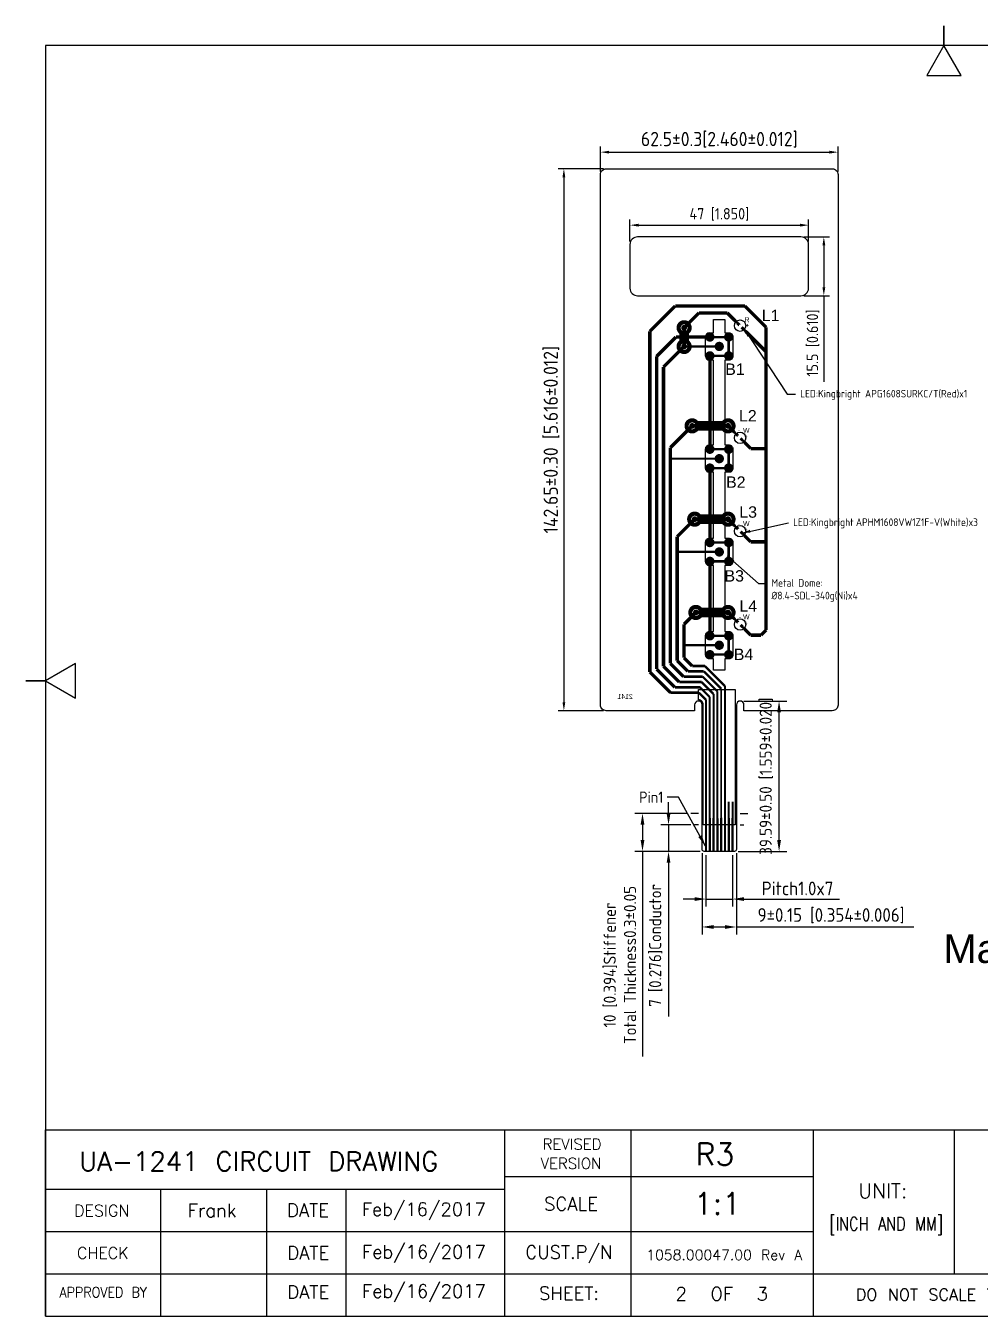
# Model space of a CAD drawing. Extents: x -2724 to 347, y -217 to 302.
# Drawn here: x -136.1 to 115.2, y -217.1 to 122.5 of the extents above; entities that cross this region are included whole.
import ezdxf
from ezdxf.enums import TextEntityAlignment as Align

# ---------------------------------------------------------------- set-up
doc = ezdxf.new("R2010")
doc.units = 0
doc.header["$LTSCALE"] = 0.25
doc.layers.get('0').update_dxf_attribs({"linetype": 'CONTINUOUS'})
doc.layers.get('Defpoints').update_dxf_attribs({"linetype": 'CONTINUOUS'})
for name, color, linetype in [('DIM', 6, 'CONTINUOUS'), ('Lower-Carbon', 3, 'CONTINUOUS'), ('Lower-Circuit', 1, 'CONTINUOUS'), ('lower-insulation', 172, 'CONTINUOUS'), ('Lower-Jump AG', 6, 'CONTINUOUS'), ('Lower-Jump Insulation', 5, 'CONTINUOUS'), ('MAIN', 7, 'CONTINUOUS'), ('Spacer', 42, 'CONTINUOUS')]:
    doc.layers.add(name, color=color, linetype=linetype)
doc.styles.add('S1', font='txt.shx', dxfattribs={"bigfont": 'bigfont.shx'})
doc.styles.add('S2', font='arial.ttf')
doc.styles.get("Standard").update_dxf_attribs({"font": 'ISOCP'})
doc.dimstyles.new('ISO-25_WS', dxfattribs={"dimtxt": 2.5, "dimasz": 2.5, "dimexe": 1.25, "dimexo": 0.625, "dimtad": 1, "dimdec": 4, "dimdsep": 46, "dimtxsty": 'Standard', "dimcen": 2.5, "dimadec": 0, "dimazin": 0, "dimtfac": 1, "dimtdec": 4, "dimtmove": 0, "dimatfit": 3, "dimfxl": 0, "dimtolj": 1, "dimtzin": 0, "dimarcsym": 0})

# ---------------------------------------------------------------- blocks, each defined once
blk = doc.blocks.new('T12-1')
at = {"const_width": 1.75}
for points in [[(-4.15, 2.92, 1), (-2.92, 4.15, 1)], [(2.92, 2.92, 1), (4.15, 4.15, 1)], [(-0.62, -0.62, 1), (0.62, 0.62, 1)], [(-4.15, -4.15, 1), (-2.92, -2.92, 1)], [(2.92, -4.15, 1), (4.15, -2.92, 1)]]:
    blk.add_lwpolyline(points, format="xyb", close=True, dxfattribs=at)
blk = doc.blocks.new('*D1')
at = {"layer": 'Defpoints', "color": 0}
for p in [(77.73, 89.25), (15.23, 83.38), (77.73, 83.38)]:
    blk.add_point(p, dxfattribs=at)
at = {"layer": 'DIM', "color": 0, "lineweight": -2}
for p, q in [((15.23, 84.13), (15.23, 90.75)), ((17.48, 89.25), (75.48, 89.25)), ((77.73, 84.13), (77.73, 90.75))]:
    blk.add_line(p, q, dxfattribs=at)
at = {"layer": 'DIM', "color": 0}
for points in [[(17.48, 89.62), (17.48, 88.87), (15.23, 89.25)], [(75.48, 89.62), (75.48, 88.87), (77.73, 89.25)]]:
    blk.add_solid(points, dxfattribs=at)
at = {"layer": 'DIM', "color": 0, "insert": (46.48, 92.51), "char_height": 3.75, "attachment_point": 5}
blk.add_mtext('\\A1;62.5%%p0.3{\\Fisocp.shx|c1;[2.460}%%p0.012{\\Fisocp.shx|c1;]}', dxfattribs=at)
blk = doc.blocks.new('*D2')
at = {"layer": 'Defpoints', "color": 0}
for p in [(16.73, 84.88), (5.58, -57.77), (16.73, -57.77)]:
    blk.add_point(p, dxfattribs=at)
at = {"layer": 'DIM', "color": 0, "lineweight": -2}
for p, q in [((15.98, 84.88), (4.08, 84.88)), ((5.58, 82.63), (5.58, -55.52)), ((15.98, -57.77), (4.08, -57.77))]:
    blk.add_line(p, q, dxfattribs=at)
at = {"layer": 'DIM', "color": 0}
for points in [[(5.2, 82.63), (5.95, 82.63), (5.58, 84.88)], [(5.2, -55.52), (5.95, -55.52), (5.58, -57.77)]]:
    blk.add_solid(points, dxfattribs=at)
at = {"layer": 'DIM', "color": 0, "insert": (2.31, 13.55), "char_height": 3.75, "attachment_point": 5, "rotation": 90}
blk.add_mtext('\\A1;142.65±0.30 [5.616±0.012]', dxfattribs=at)
blk = doc.blocks.new('*D3')
at = {"layer": 'Defpoints', "color": 0}
for p in [(69.98, 70.03), (22.98, 64.95), (69.98, 64.95)]:
    blk.add_point(p, dxfattribs=at)
at = {"layer": 'DIM', "color": 0, "lineweight": -2}
for p, q in [((22.98, 65.7), (22.98, 71.53)), ((69.98, 65.7), (69.98, 71.53)), ((25.23, 70.03), (67.73, 70.03))]:
    blk.add_line(p, q, dxfattribs=at)
at = {"layer": 'DIM', "color": 0}
for points in [[(25.23, 70.41), (25.23, 69.66), (22.98, 70.03)], [(67.73, 70.41), (67.73, 69.66), (69.98, 70.03)]]:
    blk.add_solid(points, dxfattribs=at)
at = {"layer": 'DIM', "color": 0, "insert": (46.48, 72.88), "char_height": 3, "attachment_point": 5}
blk.add_mtext('\\A1;47 [1.850]', dxfattribs=at)
blk = doc.blocks.new('*D4')
at = {"layer": 'Defpoints', "color": 0}
for p in [(67.98, 66.95), (67.98, 51.45), (74, 51.45)]:
    blk.add_point(p, dxfattribs=at)
at = {"layer": 'DIM', "color": 0, "lineweight": -2}
for p, q in [((68.73, 66.95), (75.5, 66.95)), ((74, 64.7), (74, 53.7)), ((68.73, 51.45), (75.5, 51.45)), ((74, 51.45), (74, 28.8))]:
    blk.add_line(p, q, dxfattribs=at)
at = {"layer": 'DIM', "color": 0}
for points in [[(73.63, 64.7), (74.38, 64.7), (74, 66.95)], [(73.63, 53.7), (74.38, 53.7), (74, 51.45)]]:
    blk.add_solid(points, dxfattribs=at)
at = {"layer": 'DIM', "color": 0, "insert": (71.15, 39), "char_height": 3, "attachment_point": 5, "rotation": 90}
blk.add_mtext('\\A1;15.5 [0.610]', dxfattribs=at)
blk = doc.blocks.new('*D5')
at = {"layer": 'Defpoints', "color": 0}
for p in [(51.98, -55.21), (62.22, -55.21), (50.48, -94.8)]:
    blk.add_point(p, dxfattribs=at)
at = {"layer": 'DIM', "color": 0, "lineweight": -2}
for p, q in [((52.98, -55.21), (64.22, -55.21)), ((62.22, -91.8), (62.22, -58.21)), ((51.48, -94.8), (64.22, -94.8))]:
    blk.add_line(p, q, dxfattribs=at)
at = {"layer": 'DIM', "color": 0}
for points in [[(61.72, -58.21), (62.72, -58.21), (62.22, -55.21)], [(61.72, -91.8), (62.72, -91.8), (62.22, -94.8)]]:
    blk.add_solid(points, dxfattribs=at)
at = {"layer": 'DIM', "color": 0, "insert": (58.86, -75.01), "char_height": 3.2, "attachment_point": 5, "rotation": 90}
blk.add_mtext('\\A1;39.59±0.50 [1.559±0.020]', dxfattribs=at)
blk = doc.blocks.new('*D6')
at = {"layer": 'Defpoints', "color": 0}
for p in [(33.12, -87.8), (39.98, -87.8), (42.48, -94.8)]:
    blk.add_point(p, dxfattribs=at)
at = {"layer": 'DIM', "color": 0, "lineweight": -2}
for p, q in [((33.12, -84.8), (33.12, -81.8)), ((38.98, -87.8), (31.12, -87.8)), ((33.12, -87.8), (33.12, -94.8)), ((41.48, -94.8), (31.12, -94.8)), ((33.12, -97.8), (33.12, -138.24))]:
    blk.add_line(p, q, dxfattribs=at)
at = {"layer": 'DIM', "color": 0}
for points in [[(32.62, -84.8), (33.62, -84.8), (33.12, -87.8)], [(32.62, -97.8), (33.62, -97.8), (33.12, -94.8)]]:
    blk.add_solid(points, dxfattribs=at)
at = {"layer": 'DIM', "color": 0, "insert": (29.76, -119.52), "char_height": 3.2, "attachment_point": 5, "rotation": 90}
blk.add_mtext('\\A1;7 [0.276]{\\Fisocp.shx|c1;Conductor}', dxfattribs=at)
blk = doc.blocks.new('*D7')
at = {"layer": 'Defpoints', "color": 0}
for p in [(38.98, -84.8), (26.27, -94.8), (42.48, -94.8)]:
    blk.add_point(p, dxfattribs=at)
at = {"layer": 'DIM', "color": 0, "lineweight": -2}
for p, q in [((37.98, -84.8), (24.27, -84.8)), ((26.27, -87.8), (26.27, -91.8)), ((41.48, -94.8), (24.27, -94.8)), ((26.27, -94.8), (26.27, -148.76))]:
    blk.add_line(p, q, dxfattribs=at)
at = {"layer": 'DIM', "color": 0}
for points in [[(25.77, -87.8), (26.77, -87.8), (26.27, -84.8)], [(25.77, -91.8), (26.77, -91.8), (26.27, -94.8)]]:
    blk.add_solid(points, dxfattribs=at)
at = {"layer": 'DIM', "color": 0, "insert": (20.32, -124.69), "char_height": 3.2, "attachment_point": 5, "rotation": 90}
blk.add_mtext('\\A1;10 [0.394]{\\Fisocp.shx|c1;Stiffener\\PTotal Thickness0.3%%p0.05}', dxfattribs=at)
blk = doc.blocks.new('*D8')
at = {"layer": 'Defpoints', "color": 0}
for p in [(41.98, -94.3), (50.98, -94.3), (50.98, -114.69)]:
    blk.add_point(p, dxfattribs=at)
at = {"layer": 'DIM', "color": 0, "lineweight": -2}
for p, q in [((41.98, -95.3), (41.98, -116.69)), ((50.98, -95.3), (50.98, -116.69)), ((44.98, -114.69), (47.98, -114.69)), ((50.98, -114.69), (97.67, -114.69))]:
    blk.add_line(p, q, dxfattribs=at)
at = {"layer": 'DIM', "color": 0}
for points in [[(44.98, -114.19), (44.98, -115.19), (41.98, -114.69)], [(47.98, -114.19), (47.98, -115.19), (50.98, -114.69)]]:
    blk.add_solid(points, dxfattribs=at)
at = {"layer": 'DIM', "color": 0, "insert": (75.89, -111.71), "char_height": 3.6, "attachment_point": 5}
blk.add_mtext('\\A1;9±0.15 [0.354±0.006]', dxfattribs=at)
blk = doc.blocks.new('*D9')
at = {"layer": 'Defpoints', "color": 0}
for p in [(42.98, -94.8), (49.98, -94.8), (49.98, -107.34)]:
    blk.add_point(p, dxfattribs=at)
at = {"layer": 'DIM', "color": 0, "lineweight": -2}
for p, q in [((42.98, -95.8), (42.98, -109.34)), ((49.98, -95.8), (49.98, -109.34)), ((39.98, -107.34), (36.98, -107.34)), ((42.98, -107.34), (49.98, -107.34)), ((52.98, -107.34), (78.14, -107.34))]:
    blk.add_line(p, q, dxfattribs=at)
at = {"layer": 'DIM', "color": 0}
for points in [[(39.98, -106.84), (39.98, -107.84), (42.98, -107.34)], [(52.98, -106.84), (52.98, -107.84), (49.98, -107.34)]]:
    blk.add_solid(points, dxfattribs=at)
at = {"layer": 'DIM', "color": 0, "insert": (67.06, -104.54), "char_height": 3.6, "attachment_point": 5}
blk.add_mtext('\\A1;Pitch1.0x7', dxfattribs=at)

msp = doc.modelspace()

# ---------------------------------------------------------------- linework, layer by layer
for points in [[(105.626, 117.303), (105.626, 117.303), (105.626, 122.504), (105.626, 117.303)], [(-130.85, 117.279), (-130.85, -217.131), (342.101, -217.131), (342.101, 117.279)], [(101.079, 109.428), (110.173, 109.428), (105.626, 117.303)], [(-122.974, -54.473), (-122.974, -45.379), (-130.85, -49.926)], [(-130.85, -49.926), (-130.85, -49.926), (-136.05, -49.926), (-130.85, -49.926)], [(-130.85, -217.131), (-130.85, -168.084)]]:
    msp.add_lwpolyline(points, close=True)
for points in [[(-130.85, -217.131), (-130.85, -168.084), (342.101, -168.084)], [(-10.02, -168.084), (-10.02, -217.131)], [(23.316, -217.131), (23.316, -168.084)], [(71.281, -217.131), (71.281, -168.084)], [(108.291, -168.084), (108.291, -205.984)], [(-10.02, -180.346), (71.281, -180.346)], [(-130.85, -183.69), (-10.02, -183.69)], [(-100.474, -217.131), (-100.474, -183.69)], [(-72.737, -183.69), (-72.737, -217.131)], [(-51.805, -183.69), (-51.805, -217.131)], [(-130.85, -194.837), (71.281, -194.837)], [(-130.85, -205.984), (162.38, -205.984)]]:
    msp.add_lwpolyline(points)
at = {"layer": 'Lower-Carbon', "const_width": 0.6}
for points in [[(42.979, -94.804), (42.979, -86.104)], [(43.979, -94.804), (43.979, -86.104)], [(44.979, -94.804), (44.979, -86.104)], [(45.979, -94.804), (45.979, -86.104)], [(46.979, -94.804), (46.979, -86.104)], [(47.979, -94.804), (47.979, -86.104)], [(48.979, -94.804), (48.979, -86.104)], [(49.979, -94.804), (49.979, -86.104)]]:
    msp.add_lwpolyline(points, dxfattribs=at)
at = {"layer": 'Lower-Carbon', "const_width": 0.3}
for points in [[(42.829, -86.104, 1), (43.129, -86.104, 1)], [(43.829, -86.104, 1), (44.129, -86.104, 1)], [(44.829, -86.104, 1), (45.129, -86.104, 1)], [(45.829, -86.104, 1), (46.129, -86.104, 1)], [(46.829, -86.104, 1), (47.129, -86.104, 1)], [(47.829, -86.104, 1), (48.129, -86.104, 1)], [(48.829, -86.104, 1), (49.129, -86.104, 1)], [(49.829, -86.104, 1), (50.129, -86.104, 1)]]:
    msp.add_lwpolyline(points, format="xyb", close=True, dxfattribs=at)
at = {"layer": 'Lower-Circuit'}
for points, const_width in [([(28.196, 42.065), (34.876, 48.745)], 0.9), ([(53.212, 48.745), (34.876, 48.745)], 0.9), ([(58.799, 43.158), (53.212, 48.745)], 0.9), ([(37.227, 43.023), (41.149, 46.945)], 0.9), ([(48.579, 46.945), (41.149, 46.945)], 0.9), ([(28.196, -47.568), (28.196, 42.065)], 0.9), ([(29.996, 35.49), (35.089, 40.582)], 0.9), ([(44.007, 40.582), (35.089, 40.582)], 0.9), ([(44.007, 35.64), (48.95, 35.64), (48.95, 40.582), (44.007, 40.582)], 0.629), ([(58.799, -36.541), (58.799, 43.158)], 0.9), ([(31.796, 32.68), (37.227, 38.111)], 0.9), ([(46.478, 38.111), (37.227, 38.111)], 0.6), ([(29.996, -46.823), (29.996, 35.49)], 0.9), ([(44.007, 11.048), (44.007, 35.64)], 0.9), ([(31.796, -46.077), (31.796, 32.68)], 0.9), ([(39.331, 17.208), (33.596, 11.473)], 0.9), ([(33.596, -45.332), (33.596, 11.473)], 0.9), ([(44.007, 6.105), (48.95, 6.105), (48.95, 11.048), (44.007, 11.048)], 0.629), ([(54.757, 11.233), (58.799, 11.233)], 0.9), ([(46.478, 8.577), (33.596, 8.577)], 0.6), ([(44.007, -13.508), (44.007, 6.106)], 0.9), ([(40.01, -7.348), (35.396, -11.962)], 0.9), ([(35.396, -44.586), (35.396, -11.962)], 0.9), ([(44.007, -18.45), (48.95, -18.45), (48.95, -13.508), (44.007, -13.508)], 0.629), ([(54.757, -13.323), (58.799, -13.323)], 0.9), ([(46.478, -15.979), (35.396, -15.979)], 0.6), ([(44.007, -38.064), (44.007, -18.45)], 0.9), ([(40.314, -31.904), (37.196, -35.022)], 0.9), ([(37.196, -43.84), (37.196, -35.022)], 0.9), ([(57.462, -37.879), (58.799, -36.541)], 0.9), ([(46.478, -40.535), (37.196, -40.535)], 0.6), ([(44.007, -43.006), (48.95, -43.006), (48.95, -38.064), (44.007, -38.064)], 0.629), ([(54.757, -37.879), (57.462, -37.879)], 0.9), ([(38.219, -47.409), (35.396, -44.586)], 0.9), ([(39.365, -46.009), (37.196, -43.84)], 0.9), ([(33.637, -53.009), (28.196, -47.568)], 0.9), ([(34.782, -51.609), (29.996, -46.823)], 0.9), ([(35.928, -50.209), (31.796, -46.077)], 0.9), ([(37.056, -48.791), (33.596, -45.332)], 0.9), ([(42.402, -47.409), (38.219, -47.409)], 0.7), ([(42.699, -46.009), (39.365, -46.009)], 0.7), ([(46.979, -51.986), (42.402, -47.409)], 0.6), ([(47.979, -51.289), (42.699, -46.009)], 0.6), ([(41.807, -50.209), (35.928, -50.209)], 0.7), ([(42.105, -48.809), (37.073, -48.809)], 0.7), ([(44.979, -53.38), (41.807, -50.209)], 0.6), ([(45.979, -52.683), (42.087, -48.791)], 0.6), ([(41.098, -53.009), (33.637, -53.009)], 0.7), ([(41.469, -51.609), (34.782, -51.609)], 0.7), ([(42.979, -54.889), (41.098, -53.009)], 0.6), ([(43.979, -54.192), (41.395, -51.609)], 0.6)]:
    msp.add_lwpolyline(points, dxfattribs=dict(at, const_width=const_width))
for points in [[(51.274, 44.25, 0.5, 0.9, 0), (50.567, 44.957, 0.9, 0.9, 0), (48.579, 46.945, 0.9, 0.9, 0)], [(52.9, 42.623, 0.5, 0.9, 0), (53.607, 41.916, 0.9, 0.9, 0), (58.799, 36.724, 0.9, 0.9, 0)], [(50.903, 15.087, 0.5, 0.9, 0), (50.196, 15.794, 0.9, 0.9, 0), (48.781, 17.208, 0.9, 0.9, 0)], [(52.635, 13.354, 0.5, 0.9, 0), (53.342, 12.647, 0.9, 0.9, 0), (54.757, 11.233, 0.9, 0.9, 0)], [(52.635, 13.354, 0.5, 0.9, 0), (53.342, 12.647, 0.9, 0.9, 0), (54.757, 11.233, 0.9, 0.9, 0)], [(50.903, -9.469, 0.5, 0.9, 0), (50.196, -8.762, 0.9, 0.9, 0), (48.781, -7.348, 0.9, 0.9, 0)], [(52.635, -11.201, 0.5, 0.9, 0), (53.342, -11.909, 0.9, 0.9, 0), (54.757, -13.323, 0.9, 0.9, 0)], [(52.635, -11.201, 0.5, 0.9, 0), (53.342, -11.909, 0.9, 0.9, 0), (54.757, -13.323, 0.9, 0.9, 0)], [(50.903, -34.025, 0.5, 0.9, 0), (50.196, -33.318, 0.9, 0.9, 0), (48.781, -31.904, 0.9, 0.9, 0)], [(52.635, -35.757, 0.5, 0.9, 0), (53.342, -36.464, 0.9, 0.9, 0), (54.757, -37.879, 0.9, 0.9, 0)], [(52.635, -35.757, 0.5, 0.9, 0), (53.342, -36.464, 0.9, 0.9, 0), (54.757, -37.879, 0.9, 0.9, 0)], [(43.979, -94.804, 0.3, 0.3, 0), (43.979, -88.301, 0.3, 0.5, 0), (43.979, -86.104, 0.5, 0.5, 0), (43.979, -54.192, 0.5, 0.5, 0)], [(44.979, -94.804, 0.3, 0.3, 0), (44.979, -88.301, 0.3, 0.5, 0), (44.979, -86.104, 0.5, 0.5, 0), (44.979, -53.38, 0.5, 0.5, 0)], [(45.979, -94.804, 0.3, 0.3, 0), (45.979, -88.301, 0.3, 0.5, 0), (45.979, -86.104, 0.5, 0.5, 0), (45.979, -52.683, 0.5, 0.5, 0)], [(46.979, -94.804, 0.3, 0.3, 0), (46.979, -88.301, 0.3, 0.5, 0), (46.979, -86.104, 0.5, 0.5, 0), (46.979, -51.986, 0.5, 0.5, 0)], [(47.979, -94.804, 0.3, 0.3, 0), (47.979, -88.301, 0.3, 0.5, 0), (47.979, -86.104, 0.5, 0.5, 0), (47.979, -51.289, 0.5, 0.5, 0)], [(42.979, -94.804, 0.3, 0.3, 0), (42.979, -88.301, 0.3, 0.5, 0), (42.979, -86.104, 0.5, 0.5, 0), (42.979, -54.889, 0.5, 0.5, 0)], [(48.979, -94.804, 0.3, 0.3, 0), (48.979, -88.301, 0.3, 0.5, 0), (48.979, -86.104, 0.5, 0.5, 0), (48.977, -81.688, 0.5, 0.5, 0)], [(49.979, -94.804, 0.3, 0.3, 0), (49.979, -88.301, 0.3, 0.5, 0), (49.979, -86.104, 0.5, 0.5, 0), (49.979, -81.688, 0.5, 0.5, 0)]]:
    msp.add_lwpolyline(points, format="xyseb", dxfattribs=at)
at = {"layer": 'Lower-Circuit', "const_width": 0.75}
for points in [[(36.852, 43.023, 1), (37.602, 43.023, 1)], [(36.852, 38.111, 1), (37.602, 38.111, 1)], [(38.956, 17.208, 1), (39.706, 17.208, 1)], [(48.406, 17.208, 1), (49.156, 17.208, 1)], [(39.635, -7.348, 1), (40.385, -7.348, 1)], [(48.406, -7.348, 1), (49.156, -7.348, 1)], [(39.939, -31.904, 1), (40.689, -31.904, 1)], [(48.406, -31.904, 1), (49.156, -31.904, 1)]]:
    msp.add_lwpolyline(points, format="xyb", close=True, dxfattribs=at)
at = {"layer": 'Lower-Circuit'}
for points in [[(51.18, 44.156), (51.745, 43.59), (50.991, 43.967), (51.557, 43.401)], [(51.368, 44.344), (51.828, 43.885), (51.18, 44.156), (51.639, 43.696)], [(51.557, 44.533), (52.123, 43.967), (51.368, 44.344), (51.934, 43.778)], [(52.618, 43.472), (53.183, 42.906), (52.052, 42.906), (52.618, 42.341)], [(50.809, 14.993), (51.374, 14.427), (50.62, 14.804), (51.186, 14.238)], [(50.997, 15.181), (51.457, 14.722), (50.809, 14.993), (51.268, 14.533)], [(51.186, 15.37), (51.751, 14.804), (50.997, 15.181), (51.563, 14.615)], [(52.352, 14.203), (52.918, 13.637), (51.787, 13.637), (52.352, 13.072)], [(50.809, -9.563), (51.374, -10.129), (50.62, -9.752), (51.186, -10.318)], [(50.997, -9.375), (51.457, -9.834), (50.809, -9.563), (51.268, -10.023)], [(51.186, -9.186), (51.751, -9.752), (50.997, -9.375), (51.563, -9.94)], [(52.352, -10.353), (52.918, -10.919), (51.787, -10.919), (52.352, -11.484)], [(50.997, -33.931), (51.457, -34.39), (50.809, -34.119), (51.268, -34.579)], [(51.186, -33.742), (51.751, -34.308), (50.997, -33.931), (51.563, -34.496)], [(50.809, -34.119), (51.374, -34.685), (50.62, -34.308), (51.186, -34.874)], [(52.352, -34.909), (52.918, -35.475), (51.787, -35.475), (52.352, -36.04)]]:
    msp.add_solid(points, dxfattribs=at)
at = {"layer": 'lower-insulation'}
msp.add_lwpolyline([(42.279, -56.215, 0.4142136), (40.979, -54.915), (40.979, -52.215), (50.679, -52.215), (50.679, -87.804), (42.279, -87.804)], format="xyb", close=True, dxfattribs=at)
at = {"layer": 'Lower-Jump AG', "const_width": 0.75}
for points in [[(36.852, 43.023, 1), (37.602, 43.023, 1)], [(36.852, 38.111, 1), (37.602, 38.111, 1)], [(38.956, 17.208, 1), (39.706, 17.208, 1)], [(48.406, 17.208, 1), (49.156, 17.208, 1)], [(39.635, -7.348, 1), (40.385, -7.348, 1)], [(48.406, -7.348, 1), (49.156, -7.348, 1)], [(39.939, -31.904, 1), (40.689, -31.904, 1)], [(48.406, -31.904, 1), (49.156, -31.904, 1)]]:
    msp.add_lwpolyline(points, format="xyb", close=True, dxfattribs=at)
at = {"layer": 'Lower-Jump AG', "const_width": 0.9}
for points in [[(37.227, 43.023), (37.227, 38.111)], [(39.331, 17.208), (48.781, 17.208)], [(40.01, -7.348), (48.781, -7.348)], [(40.314, -31.904), (48.781, -31.904)]]:
    msp.add_lwpolyline(points, dxfattribs=at)
at = {"layer": 'Lower-Jump Insulation', "const_width": 1.1}
for points in [[(35.777, 43.023, 1), (38.677, 43.023, 1)], [(35.777, 38.111, 1), (38.677, 38.111, 1)], [(37.881, 17.208, 1), (40.781, 17.208, 1)], [(47.331, 17.208, 1), (50.231, 17.208, 1)], [(38.56, -7.348, 1), (41.46, -7.348, 1)], [(47.331, -7.348, 1), (50.231, -7.348, 1)], [(38.864, -31.904, 1), (41.764, -31.904, 1)], [(47.331, -31.904, 1), (50.231, -31.904, 1)]]:
    msp.add_lwpolyline(points, format="xyb", close=True, dxfattribs=at)
at = {"layer": 'Lower-Jump Insulation', "const_width": 2.5}
for points in [[(37.227, 41.795), (37.227, 39.561)], [(40.781, 17.208), (47.331, 17.208)], [(41.46, -7.348), (47.331, -7.348)], [(41.764, -31.904), (47.331, -31.904)]]:
    msp.add_lwpolyline(points, dxfattribs=at)
at = {"layer": 'MAIN'}
for p, q in [((40.979, -84.804), (38.979, -84.804)), ((51.979, -84.804), (53.979, -84.804)), ((40.979, -87.804), (39.979, -87.804)), ((51.979, -87.804), (52.979, -87.804))]:
    msp.add_line(p, q, dxfattribs=at)
for points in [[(41.979, -56.215, 1), (39.979, -56.215), (39.979, -57.774), (16.729, -57.774, -0.4142136), (15.229, -56.274), (15.229, 83.376, -0.4142136), (16.729, 84.876), (76.229, 84.876, -0.4142136), (77.729, 83.376), (77.729, -56.274, -0.4142136), (76.229, -57.774), (52.979, -57.774), (52.979, -56.215, 1), (50.979, -56.215), (50.979, -94.304, -0.4142136), (50.479, -94.804), (42.479, -94.804, -0.4142136), (41.979, -94.304)], [(67.978, 51.447, 0.4142136), (69.978, 53.447), (69.978, 64.947, 0.4142136), (67.978, 66.947), (24.978, 66.947, 0.4142136), (22.978, 64.947), (22.978, 53.447, 0.4142136), (24.978, 51.447)]]:
    msp.add_lwpolyline(points, format="xyb", close=True, dxfattribs=at)
at = {"layer": 'Spacer'}
for p, q in [((44.978, 41.711), (44.978, 45.211)), ((43.878, 41.711), (44.978, 41.711)), ((42.878, 35.511), (42.878, 40.711)), ((44.978, 34.511), (43.878, 34.511))]:
    msp.add_line(p, q, dxfattribs=at)
for points in [[(44.978, 45.211), (47.978, 45.211), (47.978, 41.711), (49.078, 41.711, -0.4142136), (50.078, 40.711), (50.078, 35.511, -0.4142136), (49.078, 34.511), (47.978, 34.511), (47.978, 12.177)], [(47.978, 12.177), (49.078, 12.177, -0.4142136), (50.078, 11.177), (50.078, 5.977, -0.4142136), (49.078, 4.977), (47.978, 4.977), (47.978, -12.379), (49.078, -12.379, -0.4142136), (50.078, -13.379), (50.078, -18.579, -0.4142136), (49.078, -19.579), (47.978, -19.579), (47.978, -36.935), (49.078, -36.935, -0.4142136), (50.078, -37.935), (50.078, -43.135, -0.4142136), (49.078, -44.135), (47.978, -44.135), (47.978, -47.135), (44.978, -47.135), (44.978, -44.135), (43.878, -44.135, -0.4142136), (42.878, -43.135), (42.878, -37.935, -0.4142136), (43.878, -36.935), (44.978, -36.935), (44.978, -19.579), (43.878, -19.579, -0.4142136), (42.878, -18.579), (42.878, -13.379, -0.4142136), (43.878, -12.379), (44.978, -12.379), (44.978, 4.977), (43.878, 4.977, -0.4142136), (42.878, 5.977), (42.878, 11.177, -0.4142136), (43.878, 12.177), (44.978, 12.177), (44.978, 34.511)]]:
    msp.add_lwpolyline(points, format="xyb", dxfattribs=at)
for centre in [(51.946, 43.578), (51.946, 14.044), (51.946, -10.512), (51.946, -35.068)]:
    msp.add_circle(centre, 1.5, dxfattribs=at)
for centre, start, end in [((43.878, 40.711), 90, 180), ((43.878, 35.511), 180, 270)]:
    msp.add_arc(centre, 1, start, end, dxfattribs=at)

# ---------------------------------------------------------------- block references
at = {"layer": 'Lower-Circuit', "xscale": 0.6990201399999023, "yscale": 0.699020140000016, "zscale": 0.69902014}
for p in [(46.478, 38.111), (46.478, 8.577), (46.478, -15.979), (46.478, -40.535)]:
    msp.add_blockref('T12-1', p, dxfattribs=at)

# ---------------------------------------------------------------- texts
at = {"style": 'S1'}
for s, height, p in [('REVISED ', 2.8664, (9, -171.86)), ('R3', 5.7915, (45.35, -174.493)), ('VERSION', 2.8664, (7.452, -176.924)), ('UNIT:', 3.861, (89.5, -184.137)), ('Feb/16/2017', 3.4749, (-31.308, -189.244)), ('SCALE', 3.4749, (7.437, -187.577)), ('1:1', 5.7915, (46.016, -187.485)), ('DESIGN', 3.0624, (-116.074, -189.348)), ('Frank', 3.4749, (-87.027, -189.293)), ('DATE', 3.4749, (-61.775, -189.244)), ('CHECK', 3.0624, (-115.778, -200.507)), ('DATE', 3.4749, (-61.713, -200.43)), ('Feb/16/2017', 3.4749, (-31.246, -200.43)), ('CUST.P/N', 3.4749, (6.899, -200.524)), ('1058.00047.00 Rev A', 2.7027, (47.79, -200.997)), ('DATE', 3.4749, (-61.713, -210.768)), ('Feb/16/2017', 3.4749, (-31.246, -210.768)), ('SHEET:', 3.4749, (6.925, -211.104)), ('2  OF  3', 3.4749, (47.134, -211.271)), ('DO NOT SCALE THIS DOCUMENT', 3.0888, (116.422, -211.432))]:
    msp.add_text(s, height=height, dxfattribs=at).set_placement(p, align=Align.MIDDLE)
msp.add_text('UA-1241 CIRCUIT DRAWING', height=5.0193, dxfattribs=at).set_placement((-122.013, -178.875))
for s, height, width, p in [('[INCH AND MM]', 3.4749, 0.8, (90.405, -193.056)), ('APPROVED BY', 2.7027, 0.9, (-115.65, -210.845))]:
    msp.add_text(s, height=height, dxfattribs=dict(at, width=width)).set_placement(p, align=Align.MIDDLE)
at = {"layer": 'DIM', "color": 3, "attachment_point": 1, "style": 'S1'}
for s, insert, char_height, width in [('{\\fArial|b0|i0|c0|p32;L1}', (57.664, 47.778), 3, 240.72667), ('{\\fArial|b0|i0|c0|p32;B1}', (48.047, 33.623), 3, 240.72667), ('{\\fArial|b0|i0|c0|p32;L2}', (51.667, 21.368), 3, 240.72667), ('{\\fArial|b0|i0|c0|p32;B2}', (48.271, 3.904), 3, 240.72667), ('{\\fArial|b0|i0|c0|p32;L3}', (51.752, -3.968), 3, 240.72667), ('{\\fArial|b0|i0|c0|p32;B3}', (47.856, -20.778), 3, 240.72667), ('{\\fArial|b0|i0|c0|p32;L4}', (51.784, -28.698), 3, 240.72667), ('{\\fArial|b0|i0|c0|p32;B4}', (50.304, -41.437), 3, 240.72667), ('{\\fArial|b0|i0|c0|p32;\\H0.5x; Maximum Loop Resistance <100 ohm}', (102.586, -116.657), 15, 252.98667)]:
    msp.add_mtext(s, dxfattribs=dict(at, insert=insert, char_height=char_height, width=width))
at = {"layer": 'DIM'}
for s, insert, char_height, attachment_point in [('LED:Kingbright APG1608SURKC/T(Red)x1', (67.772, 26.683), 2, 1), ('LED:{\\Fisocp.shx|c1;Kingbright\\f??|b0|i0|c0|p54;\\H0.8214x; }APHM1608VW1Z1F-V(White)x3', (65.913, -7.147), 2, 1), ('Metal Dome:\\P%%c8.4-SDL-340g(Ni)x4', (60.211, -23.122), 2, 1), ('Pin1', (31.761, -82.039), 3, 9)]:
    msp.add_mtext(s, dxfattribs=dict(at, insert=insert, char_height=char_height, attachment_point=attachment_point))
at = {"layer": 'Lower-Circuit', "style": 'S2', "text_generation_flag": 2}
for s, rotation, p in [('-', 180, (51.92, 45.571)), ('+', 90, (54.348, 44.076)), ('-', 180, (51.427, 16.306)), ('+', 90, (54.028, 14.83)), ('-', 180, (51.427, -8.25)), ('+', 90, (54.028, -9.726)), ('-', 180, (51.715, -32.797)), ('+', 90, (54.028, -34.282))]:
    msp.add_text(s, height=1, rotation=rotation, dxfattribs=at).set_placement(p)
at = {"layer": 'Lower-Circuit', "style": 'S2'}
for s, p in [('R', (53.109, 44.495)), ('W', (52.738, 15.38)), ('W', (52.738, -9.175)), ('W', (52.738, -33.731))]:
    msp.add_text(s, height=1.3, dxfattribs=at).set_placement(p)
at = {"layer": 'Lower-Circuit', "extrusion": (0, 0, -1), "insert": (23.718, -53.364), "char_height": 1.3, "width": 299.27039, "attachment_point": 1, "text_direction": (-1, 0, 0), "style": 'S1'}
msp.add_mtext('{\\fArial|b0|i0|c0|p34;2141}', dxfattribs=at)

# ---------------------------------------------------------------- dimensions: what is measured, and where the dimension line sits
at = {"layer": 'DIM'}
dim = msp.add_linear_dim(base=(77.729, 89.25), p1=(15.229, 83.376), p2=(77.729, 83.376), text='62.5%%p0.3{\\Fisocp.shx|c1;[2.460}%%p0.012{\\Fisocp.shx|c1;]}', dimstyle='ISO-25_WS', override={"dimscale": 15, "dimtxt": 0.25, "dimasz": 0.15, "dimexe": 0.1, "dimexo": 0.05, "dimgap": 0.08, "dimtoh": 1, "dimdec": 2, "dimcen": 0.3, "dimtol": 1, "dimtp": 0.3, "dimtm": 0.3, "dimtdec": 2}, dxfattribs=at)
dim.commit()
dim.dimension.update_dxf_attribs({"geometry": '*D1', "text_midpoint": (46.479, 92.512)})
for base, p1, p2, override, picture, middle in [((5.577, -57.774), (16.729, 84.876), (16.729, -57.774), {"dimscale": 15, "dimtxt": 0.25, "dimasz": 0.15, "dimexe": 0.1, "dimexo": 0.05, "dimgap": 0.08, "dimtoh": 1, "dimdec": 2, "dimcen": 0.3, "dimtol": 1, "dimlim": 0, "dimtp": 0.3, "dimtm": 0.3, "dimtdec": 2}, '*D2', (2.314, 13.551)), ((74, 51.447), (67.978, 66.947), (67.978, 51.447), {"dimscale": 15, "dimtxt": 0.2, "dimasz": 0.15, "dimexe": 0.1, "dimexo": 0.05, "dimgap": 0.08, "dimdec": 2, "dimcen": 0.3, "dimtdec": 2}, '*D4', (71.15, 38.997))]:
    dim = msp.add_linear_dim(base=base, p1=p1, p2=p2, angle=90, dimstyle='ISO-25_WS', override=override, dxfattribs=at)
    dim.commit()
    dim.dimension.update_dxf_attribs({"geometry": picture, "text_midpoint": middle})
dim = msp.add_linear_dim(base=(69.978, 70.031), p1=(22.978, 64.947), p2=(69.978, 64.947), dimstyle='ISO-25_WS', override={"dimscale": 15, "dimtxt": 0.2, "dimasz": 0.15, "dimexe": 0.1, "dimexo": 0.05, "dimgap": 0.08, "dimtoh": 1, "dimdec": 2, "dimcen": 0.3, "dimtdec": 2}, dxfattribs=at)
dim.commit()
dim.dimension.update_dxf_attribs({"geometry": '*D3', "text_midpoint": (46.478, 72.881)})
dim = msp.add_linear_dim(base=(62.22, -55.215), p1=(50.479, -94.804), p2=(51.979, -55.215), angle=90, dimstyle='ISO-25_WS', override={"dimscale": 20, "dimtxt": 0.16, "dimasz": 0.15, "dimexe": 0.1, "dimexo": 0.05, "dimgap": 0.08, "dimdec": 2, "dimcen": 0.3, "dimtol": 1, "dimlim": 0, "dimtp": 0.5, "dimtm": 0.5, "dimtdec": 2}, dxfattribs=at)
dim.commit()
dim.dimension.update_dxf_attribs({"geometry": '*D5', "text_midpoint": (62.22, -75.009), "dimtype": 128})
for base, p1, p2, text, picture, middle in [((26.269, -94.804), (38.979, -84.804), (42.479, -94.804), '<>{\\Fisocp.shx|c1;Stiffener\\PTotal Thickness0.3%%p0.05}', '*D7', (26.269, -124.688)), ((33.119, -87.804), (42.479, -94.804), (39.979, -87.804), '<>{\\Fisocp.shx|c1;Conductor}', '*D6', (33.119, -119.524))]:
    dim = msp.add_linear_dim(base=base, p1=p1, p2=p2, angle=90, text=text, dimstyle='ISO-25_WS', override={"dimscale": 20, "dimtxt": 0.16, "dimasz": 0.15, "dimexe": 0.1, "dimexo": 0.05, "dimgap": 0.08, "dimdec": 2, "dimcen": 0.3, "dimtdec": 2}, dxfattribs=at)
    dim.commit()
    dim.dimension.update_dxf_attribs({"geometry": picture, "text_midpoint": middle, "dimtype": 128})
dim = msp.add_linear_dim(base=(49.979, -107.343), p1=(42.979, -94.804), p2=(49.979, -94.804), text='Pitch1.0x7', dimstyle='ISO-25_WS', override={"dimscale": 20, "dimtxt": 0.18, "dimasz": 0.15, "dimexe": 0.1, "dimexo": 0.05, "dimgap": 0.05, "dimtoh": 1, "dimdec": 2, "dimcen": 0.3, "dimtdec": 2}, dxfattribs=at)
dim.commit()
dim.dimension.update_dxf_attribs({"geometry": '*D9', "text_midpoint": (67.059, -107.343), "dimtype": 128})
dim = msp.add_linear_dim(base=(50.979, -114.69), p1=(41.979, -94.304), p2=(50.979, -94.304), dimstyle='ISO-25_WS', override={"dimscale": 20, "dimtxt": 0.18, "dimasz": 0.15, "dimexe": 0.1, "dimexo": 0.05, "dimgap": 0.05, "dimtoh": 1, "dimdec": 2, "dimcen": 0.3, "dimtol": 1, "dimlim": 0, "dimtp": 0.15, "dimtm": 0.15, "dimtdec": 2}, dxfattribs=at)
dim.commit()
dim.dimension.update_dxf_attribs({"geometry": '*D8', "text_midpoint": (75.891, -114.69), "dimtype": 128})

# ---------------------------------------------------------------- leaders
at = {"layer": 'DIM', "annotation_type": 0, "has_hookline": 1}
for points, override, hookline_direction, text_width in [([(52.994, 42.703), (64.322, 25.558), (66.572, 25.558)], {"dimscale": 15, "dimtxt": 0.15, "dimasz": 0.15, "dimexe": 0.1, "dimexo": 0.05, "dimgap": 0.08, "dimtad": 0, "dimdec": 2, "dimcen": 0.3, "dimtdec": 2}, 0, 46.82), ([(52.407, -11.006), (64.713, -8.272)], {"dimscale": 15, "dimtxt": 0.15, "dimasz": 0.15, "dimexe": 0.1, "dimexo": 0.05, "dimgap": 0.08, "dimtad": 0, "dimdec": 2, "dimcen": 0.3, "dimtdec": 2}, 0, 53.579), ([(48.551, -17), (56.761, -24.247), (59.011, -24.247)], {"dimscale": 15, "dimtxt": 0.15, "dimasz": 0.15, "dimexe": 0.1, "dimexo": 0.05, "dimgap": 0.08, "dimtad": 0, "dimdec": 2, "dimcen": 0.3, "dimtdec": 2}, 0, 24.8), ([(42.863, -93.402), (35.761, -80.539), (32.761, -80.539)], {"dimscale": 20, "dimtxt": 0.15, "dimasz": 0.15, "dimexe": 0.1, "dimexo": 0.05, "dimgap": 0.05, "dimtad": 0, "dimtoh": 1, "dimdec": 2, "dimcen": 0.3, "dimtdec": 2}, 1, 6)]:
    msp.add_leader(points, dimstyle='ISO-25_WS', override=override, dxfattribs=dict(at, hookline_direction=hookline_direction, text_width=text_width))

doc.saveas('drawing.dxf')
